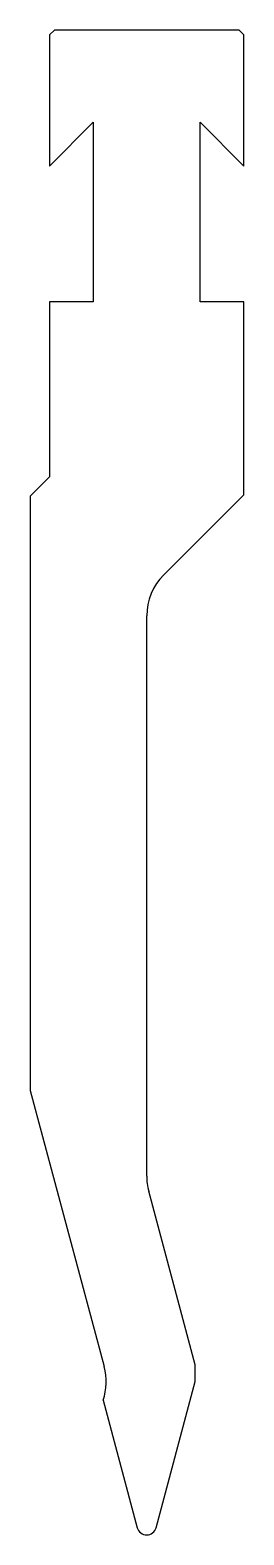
# Model space of a CAD drawing. Header units: metres. Extents: x -13 to 9, y -71 to 84.
import ezdxf

# ---------------------------------------------------------------- set-up
doc = ezdxf.new("R2010")
doc.units = ezdxf.units.M

msp = doc.modelspace()

# ---------------------------------------------------------------- linework, layer by layer
for p, q in [((-10.623314, 84.497835), (-11.123314, 83.997835)), ((-11.123314, 83.997835), (-11.123314, 70.497835)), ((8.376686, 84.497835), (-10.623314, 84.497835)), ((8.876686, 83.997835), (8.376686, 84.497835)), ((8.876686, 70.497835), (8.876686, 83.997835)), ((-11.123314, 70.497835), (-6.623314, 74.997835)), ((-6.623314, 74.997835), (-6.623314, 56.497835)), ((4.376686, 74.997835), (8.876686, 70.497835)), ((4.376686, 56.497835), (4.376686, 74.997835)), ((-11.123314, 56.497835), (-11.123314, 38.497835)), ((-6.623314, 56.497835), (-11.123314, 56.497835)), ((8.876686, 56.497835), (4.376686, 56.497835)), ((8.876686, 36.638116), (8.876686, 56.497835)), ((-11.123314, 38.497835), (-13.123314, 36.497835)), ((-13.123314, 36.497835), (-13.123314, -24.714024)), ((0.634046, 28.395476), (8.876686, 36.638116)), ((-1.123313, -33.535165), (-1.123313, 24.152835)), ((-13.123314, -24.714024), (-5.498759, -53.169251)), ((3.876686, -52.985334), (-0.918868, -35.088079)), ((3.876686, -54.705614), (3.876686, -52.985334)), ((-0.157388, -69.760984), (3.876686, -54.705614)), ((-5.606805, -56.63325), (-2.089239, -69.760984))]:
    msp.add_line(p, q)
for centre, radius, start, end in [((4.876687, 24.152835), 6, 135, 180), ((4.876687, -33.535165), 6, 180, 195), ((-11.294314, -54.722165), 6, 341.426905, 15), ((-1.123314, -69.502165), 1, 195, 345)]:
    msp.add_arc(centre, radius, start, end)

doc.saveas('drawing.dxf')
